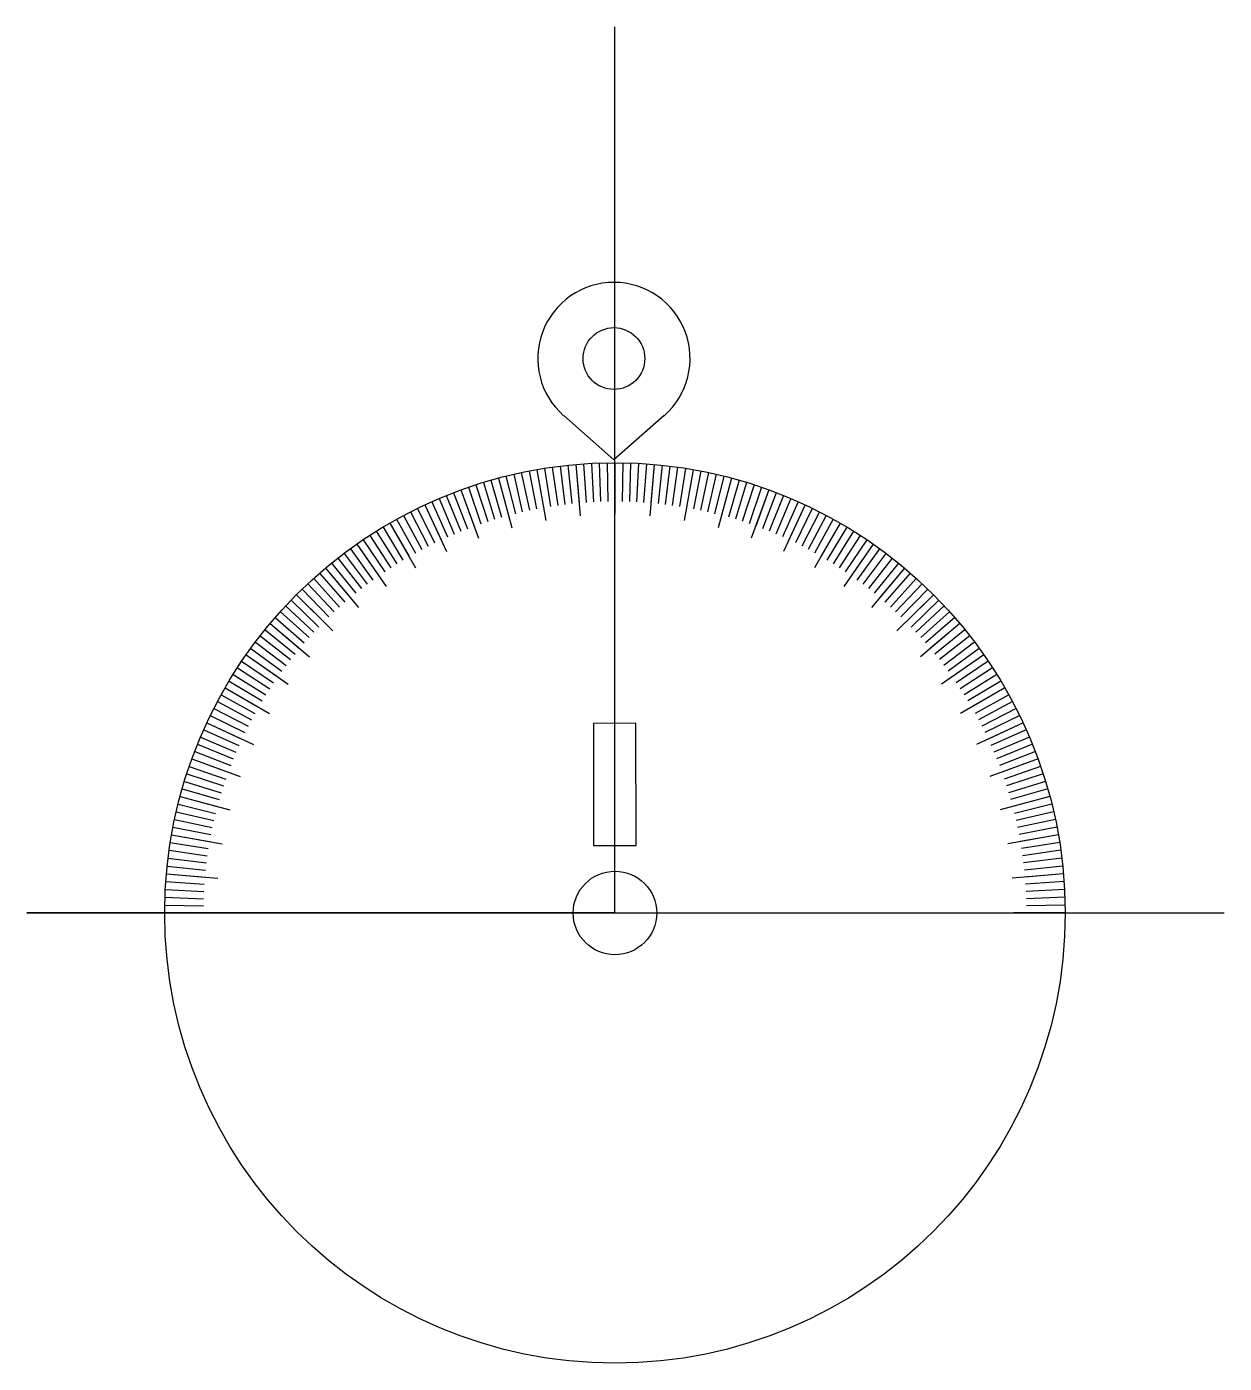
# Model space of a CAD drawing. Header units: millimetres. Extents: x -39 to 54, y 15 to 119.
import ezdxf

# ---------------------------------------------------------------- set-up
doc = ezdxf.new("R2010")
doc.units = ezdxf.units.MM
doc.header["$MEASUREMENT"] = 0

msp = doc.modelspace()

# ---------------------------------------------------------------- linework, layer by layer
at = {"linetype": 'Continuous'}
for p, q in [((7.11, 49.9), (7.11, 118.79)), ((0.43, 84.25), (1, 81.31)), ((1.03, 84.36), (1.73, 80.42)), ((1.03, 84.36), (1.55, 81.41)), ((1.64, 84.46), (2.1, 81.5)), ((2.24, 84.55), (2.66, 81.58)), ((2.85, 84.63), (3.21, 81.66)), ((3.45, 84.7), (3.77, 81.72)), ((4.06, 84.76), (4.41, 80.78)), ((4.06, 84.76), (4.32, 81.77)), ((4.67, 84.81), (4.88, 81.82)), ((5.28, 84.85), (5.44, 81.85)), ((5.89, 84.87), (5.99, 81.88)), ((6.5, 84.89), (6.55, 81.89)), ((7.11, 84.9), (7.11, 80.9)), ((7.11, 84.9), (7.11, 80.9)), ((7.11, 84.9), (7.11, 81.9)), ((7.72, 84.89), (7.67, 81.89)), ((8.33, 84.87), (8.23, 81.88)), ((8.94, 84.85), (8.79, 81.85)), ((9.55, 84.81), (9.34, 81.82)), ((10.16, 84.76), (9.81, 80.78)), ((10.16, 84.76), (9.9, 81.77)), ((10.77, 84.7), (10.46, 81.72)), ((11.38, 84.63), (11.01, 81.66)), ((11.98, 84.55), (11.56, 81.58)), ((12.59, 84.46), (12.12, 81.5)), ((13.19, 84.36), (12.49, 80.42)), ((13.19, 84.36), (12.67, 81.41)), ((13.79, 84.25), (13.22, 81.31)), ((-3.7, 83.18), (-2.78, 80.33)), ((-3.12, 83.37), (-2.25, 80.5)), ((-2.54, 83.54), (-1.71, 80.66)), ((-1.95, 83.7), (-0.91, 79.84)), ((-1.95, 83.7), (-1.17, 80.81)), ((-1.36, 83.86), (-0.63, 80.94)), ((-0.76, 84), (-0.09, 81.08)), ((-0.17, 84.13), (0.46, 81.2)), ((14.39, 84.13), (13.76, 81.2)), ((14.98, 84), (14.31, 81.08)), ((15.58, 83.86), (14.85, 80.94)), ((16.17, 83.7), (15.13, 79.84)), ((16.17, 83.7), (15.39, 80.81)), ((16.76, 83.54), (15.93, 80.66)), ((17.34, 83.37), (16.47, 80.5)), ((17.93, 83.18), (17, 80.33)), ((-6.56, 82.11), (-5.39, 79.35)), ((-6, 82.35), (-4.88, 79.57)), ((-5.43, 82.57), (-4.36, 79.77)), ((-4.86, 82.78), (-3.49, 79.03)), ((-4.86, 82.78), (-3.83, 79.97)), ((-4.28, 82.99), (-3.31, 80.15)), ((18.51, 82.99), (17.53, 80.15)), ((19.08, 82.78), (17.71, 79.03)), ((19.08, 82.78), (18.06, 79.97)), ((19.65, 82.57), (18.58, 79.77)), ((20.22, 82.35), (19.1, 79.57)), ((20.79, 82.11), (19.61, 79.35)), ((-8.78, 81.08), (-7.42, 78.41)), ((-8.23, 81.35), (-6.92, 78.66)), ((-7.68, 81.62), (-5.99, 77.99)), ((-7.68, 81.62), (-6.41, 78.9)), ((-7.12, 81.87), (-5.9, 79.13)), ((21.35, 81.87), (20.13, 79.13)), ((21.9, 81.62), (20.21, 77.99)), ((21.9, 81.62), (20.63, 78.9)), ((22.45, 81.35), (21.14, 78.66)), ((23, 81.08), (21.64, 78.41)), ((-10.39, 80.21), (-8.39, 76.74)), ((-10.39, 80.21), (-8.89, 77.61)), ((-9.86, 80.51), (-8.4, 77.88)), ((-9.32, 80.8), (-7.91, 78.15)), ((23.54, 80.8), (22.13, 78.15)), ((24.61, 80.21), (22.61, 76.74)), ((24.08, 80.51), (22.62, 77.88)), ((24.61, 80.21), (23.11, 77.61)), ((-11.95, 79.25), (-10.32, 76.73)), ((-11.44, 79.58), (-9.85, 77.03)), ((-10.92, 79.9), (-9.37, 77.32)), ((25.14, 79.9), (23.59, 77.32)), ((25.66, 79.58), (24.07, 77.03)), ((26.17, 79.25), (24.54, 76.73)), ((-13.46, 78.21), (-11.7, 75.78)), ((-12.96, 78.57), (-10.67, 75.29)), ((-12.96, 78.57), (-11.24, 76.11)), ((-12.46, 78.91), (-10.78, 76.42)), ((27.19, 78.57), (24.89, 75.29)), ((26.68, 78.91), (25, 76.42)), ((27.19, 78.57), (25.47, 76.11)), ((27.68, 78.21), (25.92, 75.78)), ((-14.92, 77.1), (-13.03, 74.76)), ((-14.44, 77.48), (-12.59, 75.11)), ((-13.95, 77.85), (-12.15, 75.45)), ((28.17, 77.85), (26.37, 75.45)), ((28.66, 77.48), (26.81, 75.11)), ((29.14, 77.1), (27.25, 74.76)), ((-16.31, 75.91), (-14.3, 73.68)), ((-15.85, 76.31), (-13.88, 74.05)), ((-15.39, 76.71), (-12.82, 73.64)), ((-15.39, 76.71), (-13.46, 74.41)), ((29.61, 76.71), (27.04, 73.64)), ((29.61, 76.71), (27.68, 74.41)), ((30.07, 76.31), (28.1, 74.05)), ((30.53, 75.91), (28.52, 73.68)), ((-17.2, 75.07), (-15.12, 72.91)), ((-16.76, 75.49), (-14.71, 73.3)), ((30.98, 75.49), (28.93, 73.3)), ((31.42, 75.07), (29.34, 72.91)), ((-18.07, 74.21), (-15.91, 72.12)), ((-17.64, 74.64), (-14.81, 71.82)), ((-17.64, 74.64), (-15.52, 72.52)), ((31.86, 74.64), (29.03, 71.82)), ((31.86, 74.64), (29.74, 72.52)), ((32.29, 74.21), (30.13, 72.12)), ((-19.3, 72.86), (-17.04, 70.89)), ((-18.9, 73.32), (-16.67, 71.31)), ((-18.49, 73.77), (-16.29, 71.72)), ((32.71, 73.77), (30.51, 71.72)), ((33.12, 73.32), (30.89, 71.31)), ((33.53, 72.86), (31.26, 70.89)), ((-20.09, 71.92), (-17.76, 70.03)), ((-19.7, 72.39), (-16.64, 69.82)), ((-19.7, 72.39), (-17.4, 70.46)), ((33.92, 72.39), (30.86, 69.82)), ((33.92, 72.39), (31.62, 70.46)), ((34.31, 71.92), (31.98, 70.03)), ((-20.84, 70.96), (-18.45, 69.15)), ((-20.47, 71.44), (-18.11, 69.6)), ((34.69, 71.44), (32.33, 69.6)), ((35.06, 70.96), (32.67, 69.15)), ((-21.56, 69.97), (-18.28, 67.68)), ((-21.56, 69.97), (-19.1, 68.25)), ((-21.2, 70.47), (-18.78, 68.7)), ((35.78, 69.97), (32.5, 67.68)), ((35.43, 70.47), (33, 68.7)), ((35.78, 69.97), (33.32, 68.25)), ((-22.24, 68.96), (-19.73, 67.32)), ((-21.91, 69.47), (-19.42, 67.79)), ((36.13, 69.47), (33.64, 67.79)), ((36.46, 68.96), (33.95, 67.32)), ((-22.89, 67.92), (-20.32, 66.38)), ((-22.57, 68.44), (-20.03, 66.85)), ((36.79, 68.44), (34.25, 66.85)), ((37.11, 67.92), (34.54, 66.38)), ((-23.5, 66.86), (-20.88, 65.41)), ((-23.2, 67.4), (-19.74, 65.4)), ((-23.2, 67.4), (-20.6, 65.9)), ((37.42, 67.4), (33.96, 65.4)), ((37.42, 67.4), (34.82, 65.9)), ((37.72, 66.86), (35.1, 65.41)), ((-24.07, 65.79), (-21.4, 64.42)), ((-23.79, 66.33), (-21.14, 64.92)), ((38.01, 66.33), (35.37, 64.92)), ((38.3, 65.79), (35.62, 64.42)), ((-24.61, 64.69), (-20.98, 63)), ((-24.61, 64.69), (-21.89, 63.42)), ((-24.35, 65.24), (-21.65, 63.92)), ((38.83, 64.69), (35.21, 63)), ((38.57, 65.24), (35.87, 63.92)), ((38.83, 64.69), (36.11, 63.42)), ((-25.11, 63.57), (-22.35, 62.4)), ((-24.86, 64.13), (-22.12, 62.91)), ((39.08, 64.13), (36.34, 62.91)), ((39.33, 63.57), (36.57, 62.4)), ((-25.56, 62.44), (-22.76, 61.36)), ((-25.34, 63.01), (-22.56, 61.88)), ((39.56, 63.01), (36.78, 61.88)), ((39.79, 62.44), (36.99, 61.36)), ((-25.78, 61.87), (-22.02, 60.5)), ((-25.78, 61.87), (-22.96, 60.84)), ((40, 61.87), (36.24, 60.5)), ((40, 61.87), (37.18, 60.84)), ((-26.18, 60.71), (-23.32, 59.78)), ((-25.98, 61.29), (-23.15, 60.31)), ((40.2, 61.29), (37.37, 60.31)), ((40.4, 60.71), (37.54, 59.78)), ((-26.53, 59.54), (-23.65, 58.72)), ((-26.36, 60.13), (-23.49, 59.25)), ((40.58, 60.13), (37.71, 59.25)), ((40.75, 59.54), (37.87, 58.72)), ((-26.85, 58.36), (-23.94, 57.64)), ((-26.7, 58.95), (-22.83, 57.92)), ((-26.7, 58.95), (-23.8, 58.18)), ((40.92, 58.95), (37.05, 57.92)), ((40.92, 58.95), (38.02, 58.18)), ((41.07, 58.36), (38.16, 57.64)), ((-27.12, 57.17), (-24.19, 56.55)), ((-26.99, 57.77), (-24.07, 57.09)), ((41.21, 57.77), (38.29, 57.09)), ((41.35, 57.17), (38.41, 56.55)), ((-27.25, 56.57), (-24.3, 56)), ((41.47, 56.57), (38.52, 56)), ((-27.46, 55.37), (-24.5, 54.9)), ((-27.36, 55.97), (-23.42, 55.28)), ((-27.36, 55.97), (-24.4, 55.45)), ((41.58, 55.97), (37.64, 55.28)), ((41.58, 55.97), (38.62, 55.45)), ((41.68, 55.37), (38.72, 54.9)), ((-27.63, 54.16), (-24.65, 53.8)), ((-27.55, 54.77), (-24.58, 54.35)), ((41.77, 54.77), (38.8, 54.35)), ((41.85, 54.16), (38.87, 53.8)), ((-27.7, 53.55), (-24.71, 53.24)), ((41.92, 53.55), (38.94, 53.24)), ((-27.8, 52.34), (-24.81, 52.13)), ((-27.76, 52.95), (-23.77, 52.6)), ((-27.76, 52.95), (-24.77, 52.68)), ((41.98, 52.95), (37.99, 52.6)), ((41.98, 52.95), (38.99, 52.68)), ((42.03, 52.34), (39.03, 52.13)), ((-27.87, 51.12), (-24.87, 51.01)), ((-27.84, 51.73), (-24.85, 51.57)), ((42.06, 51.73), (39.07, 51.57)), ((42.09, 51.12), (39.09, 51.01)), ((7.11, 49.9), (-38.62, 49.9)), ((-38.62, 49.9), (54.47, 49.9)), ((-27.89, 49.9), (-23.89, 49.9)), ((-27.88, 50.51), (-24.88, 50.45)), ((42.11, 49.9), (38.11, 49.9)), ((42.11, 50.51), (39.11, 50.45)), ((42.11, 49.9), (39.11, 49.9))]:
    msp.add_line(p, q, dxfattribs=at)
for p, q in [((7.03, 85.12), (3.13, 88.56)), ((10.94, 88.56), (7.03, 85.12)), ((8.74, 64.65), (5.44, 64.64)), ((8.74, 64.65), (5.44, 64.64)), ((5.44, 64.64), (5.45, 55.14)), ((5.44, 64.64), (5.45, 55.14)), ((8.75, 55.15), (8.74, 64.65)), ((8.75, 55.15), (8.74, 64.65)), ((5.45, 55.14), (8.75, 55.15)), ((5.45, 55.14), (8.75, 55.15))]:
    msp.add_line(p, q)
for centre, radius in [((7.03, 93), 2.4), ((7.11, 49.9), 35), ((7.11, 49.9), 35), ((7.11, 49.9), 3.25), ((7.11, 49.9), 3.25)]:
    msp.add_circle(centre, radius)
msp.add_arc((7.03, 93), 5.92, 311.342, 228.658)

doc.saveas('drawing.dxf')
